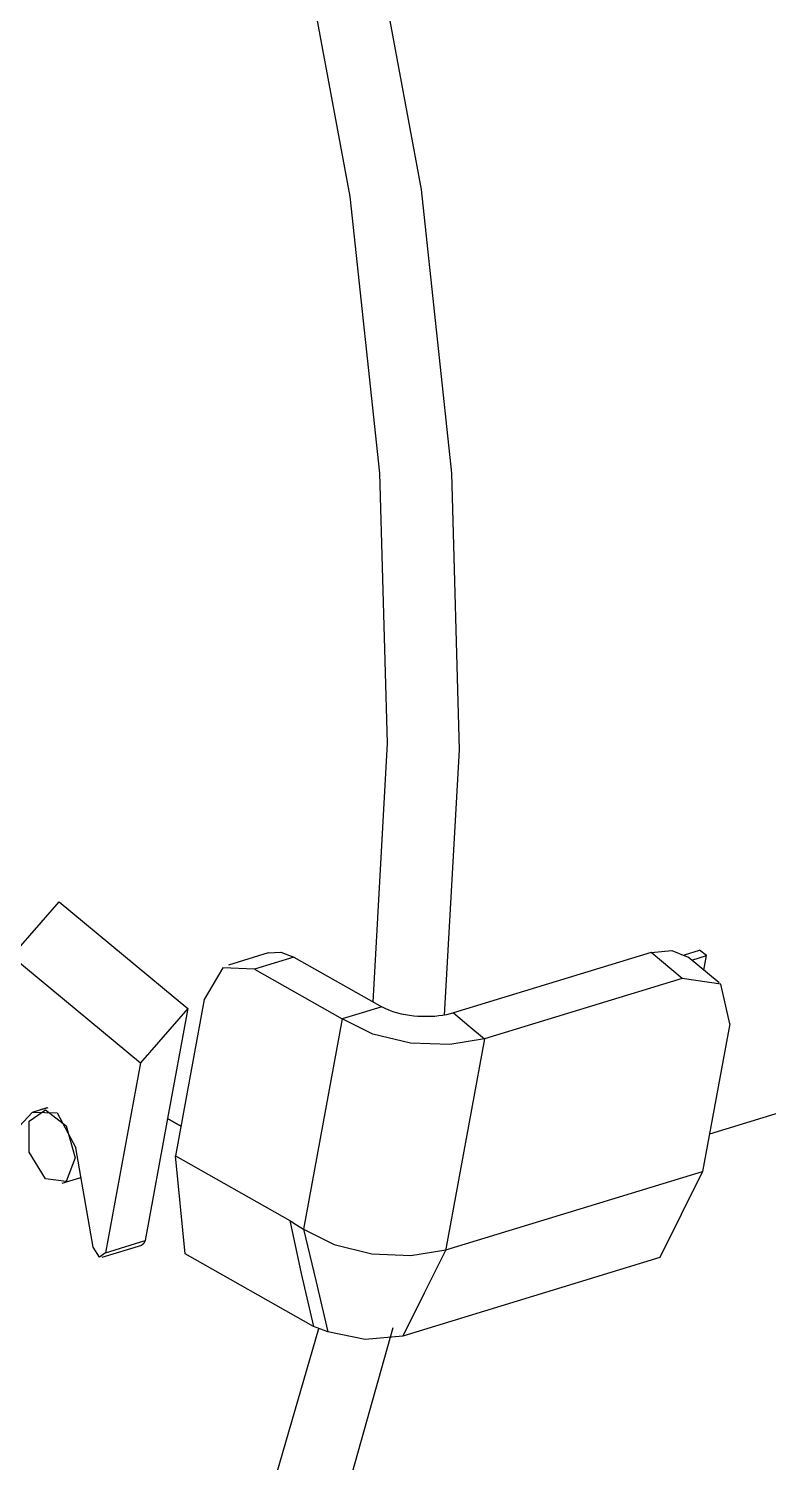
# Model space of a CAD drawing. Extents: x 594 to 813, y 174 to 240.
# Drawn here: x 734.8142 to 735.0371, y 230.6929 to 231.1252 of the extents above; entities that cross this region are included whole.
import ezdxf

# ---------------------------------------------------------------- set-up
doc = ezdxf.new("R2010")
doc.units = 0
doc.header["$MEASUREMENT"] = 0
doc.layers.add('AC.REF(S). PIPING', color=3, linetype='CONTINUOUS', lineweight=30)
doc.layers.add('LG-AIRCON', color=3, linetype='CONTINUOUS')

# ---------------------------------------------------------------- blocks, each defined once
blk = doc.blocks.new('B1-Low Static-Isometric')
at = {"layer": 'LG-AIRCON', "color": 43, "linetype": 'Continuous'}
for p, q in [((4476.998, 4485.444), (4478.588, 4476.809)), ((4476.447, 4476.597), (4474.895, 4485.018)), ((4478.588, 4476.809), (4479.507, 4468.257)), ((4477.347, 4468.256), (4476.447, 4476.597)), ((4477.582, 4460.12), (4477.347, 4468.256)), ((4479.507, 4468.257), (4479.741, 4459.917)), ((4477.147, 4452.311), (4477.582, 4460.12)), ((4479.741, 4459.917), (4479.286, 4451.915)), ((4466.256, 4453.691), (4467.682, 4455.328)), ((4467.682, 4455.328), (4471.56, 4452.118)), ((4473.979, 4453.789), (4472.788, 4453.425)), ((4473.979, 4453.789), (4474.357, 4453.813)), ((4474.357, 4453.813), (4474.757, 4453.667)), ((4485.521, 4453.799), (4479.564, 4451.98)), ((4485.521, 4453.799), (4486.146, 4453.867)), ((4486.461, 4453.021), (4485.521, 4453.799)), ((4486.146, 4453.867), (4486.638, 4453.665)), ((4486.534, 4453.738), (4486.988, 4453.876)), ((4487.19, 4453.709), (4486.988, 4453.876)), ((4466.256, 4453.691), (4470.134, 4450.481)), ((4472.608, 4453.344), (4472.05, 4452.389)), ((4473.566, 4453.303), (4472.608, 4453.344)), ((4474.757, 4453.667), (4473.566, 4453.303)), ((4474.757, 4453.667), (4477.406, 4452.164)), ((4487.578, 4452.886), (4486.638, 4453.665)), ((4486.748, 4453.574), (4487.19, 4453.709)), ((4487.11, 4453.274), (4487.19, 4453.709)), ((4473.566, 4453.303), (4476.214, 4451.8)), ((4486.461, 4453.021), (4480.505, 4451.201)), ((4487.622, 4452.848), (4486.461, 4453.021)), ((4487.896, 4451.657), (4487.622, 4452.848)), ((4471.56, 4452.118), (4470.134, 4450.481)), ((4471.56, 4452.118), (4470.948, 4448.797)), ((4472.05, 4452.389), (4471.182, 4447.678)), ((4477.406, 4452.164), (4476.81, 4451.982)), ((4477.53, 4452.101), (4477.406, 4452.164)), ((4477.671, 4452.044), (4477.53, 4452.101)), ((4477.776, 4452.008), (4477.671, 4452.044)), ((4476.214, 4451.8), (4475.047, 4445.465)), ((4476.81, 4451.982), (4476.214, 4451.8)), ((4477.134, 4451.346), (4476.214, 4451.8)), ((4477.886, 4451.977), (4477.776, 4452.008)), ((4478.001, 4451.949), (4477.886, 4451.977)), ((4478.121, 4451.925), (4478.001, 4451.949)), ((4478.243, 4451.905), (4478.121, 4451.925)), ((4478.369, 4451.889), (4478.243, 4451.905)), ((4478.495, 4451.878), (4478.369, 4451.889)), ((4478.623, 4451.872), (4478.495, 4451.878)), ((4478.75, 4451.87), (4478.623, 4451.872)), ((4478.876, 4451.872), (4478.75, 4451.87)), ((4479.001, 4451.879), (4478.876, 4451.872)), ((4479.122, 4451.891), (4479.001, 4451.879)), ((4479.24, 4451.907), (4479.122, 4451.891)), ((4479.353, 4451.927), (4479.24, 4451.907)), ((4479.462, 4451.951), (4479.353, 4451.927)), ((4479.564, 4451.98), (4479.462, 4451.951)), ((4479.564, 4451.98), (4480.034, 4451.59)), ((4487.896, 4451.657), (4487.075, 4447.202)), ((4478.272, 4451.073), (4477.134, 4451.346)), ((4480.505, 4451.201), (4479.326, 4444.808)), ((4480.505, 4451.201), (4479.454, 4451.025)), ((4480.034, 4451.59), (4480.505, 4451.201)), ((4479.454, 4451.025), (4478.272, 4451.073)), ((4470.134, 4450.481), (4469.078, 4444.752)), ((4492.091, 4449.8), (4487.283, 4448.331)), ((4492.091, 4449.8), (4487.284, 4448.331)), ((4466.777, 4448.714), (4467.27, 4449.064)), ((4466.871, 4448.993), (4467.314, 4449.129)), ((4467.335, 4449.123), (4467.096, 4449.05)), ((4467.27, 4449.064), (4467.886, 4448.574)), ((4466.871, 4448.993), (4465.528, 4447.545)), ((4466.777, 4447.787), (4466.777, 4448.714)), ((4466.871, 4448.993), (4467.62, 4448.967)), ((4467.62, 4448.967), (4468.179, 4447.911)), ((4467.886, 4448.574), (4468.16, 4447.613)), ((4470.948, 4448.797), (4470.269, 4445.116)), ((4471.346, 4448.571), (4470.948, 4448.797)), ((4470.948, 4448.797), (4471.346, 4448.571)), ((4467.27, 4446.982), (4466.777, 4447.787)), ((4468.703, 4444.918), (4468.179, 4447.911)), ((4468.16, 4447.613), (4467.886, 4446.904)), ((4471.48, 4444.72), (4471.182, 4447.678)), ((4471.182, 4447.678), (4474.629, 4445.722)), ((4467.886, 4446.904), (4467.27, 4446.982)), ((4467.769, 4446.847), (4468.335, 4447.02)), ((4479.331, 4444.836), (4487.075, 4447.202)), ((4487.075, 4447.202), (4485.783, 4444.603)), ((4474.629, 4445.724), (4474.838, 4445.594)), ((4474.629, 4445.724), (4474.979, 4444.123)), ((4474.838, 4445.594), (4475.047, 4445.465)), ((4469.078, 4444.752), (4470.269, 4445.116)), ((4470.269, 4445.116), (4470.234, 4445.026)), ((4475.047, 4445.465), (4475.965, 4445.004)), ((4475.047, 4445.465), (4475.414, 4443.915)), ((4468.893, 4444.622), (4468.703, 4444.918)), ((4469.078, 4444.752), (4468.893, 4444.622)), ((4468.98, 4444.614), (4470.171, 4444.978)), ((4470.234, 4445.026), (4470.171, 4444.978)), ((4475.348, 4442.525), (4471.48, 4444.72)), ((4475.965, 4445.004), (4477.102, 4444.723)), ((4477.102, 4444.723), (4478.282, 4444.668)), ((4478.282, 4444.668), (4479.332, 4444.836)), ((4479.332, 4444.836), (4478.685, 4443.537)), ((4485.783, 4444.603), (4478.039, 4442.237)), ((4474.979, 4444.123), (4475.348, 4442.525)), ((4475.414, 4443.915), (4475.782, 4442.364)), ((4478.685, 4443.537), (4478.039, 4442.237)), ((4475.565, 4442.445), (4475.348, 4442.525)), ((4473.838, 4436.715), (4475.505, 4442.463)), ((4475.782, 4442.364), (4475.565, 4442.445)), ((4476.904, 4442.139), (4475.782, 4442.364)), ((4477.741, 4442.483), (4476.052, 4436.491)), ((4478.039, 4442.237), (4476.904, 4442.139))]:
    blk.add_line(p, q, dxfattribs=at)
blk = doc.blocks.new('A$C66FF4859')
at = {"layer": 'LG-AIRCON'}
blk.add_blockref('B1-Low Static-Isometric', (-9043.256, -2648.868), dxfattribs=at)

msp = doc.modelspace()

# ---------------------------------------------------------------- block references
at = {"layer": 'AC.REF(S). PIPING', "linetype": 'Continuous', "xscale": 0.0099999999999909, "yscale": 0.0099999999999909, "zscale": 0.0099999999999909}
msp.add_blockref('A$C66FF4859', (780.57912, 212.79731), dxfattribs=at)

doc.saveas('drawing.dxf')
